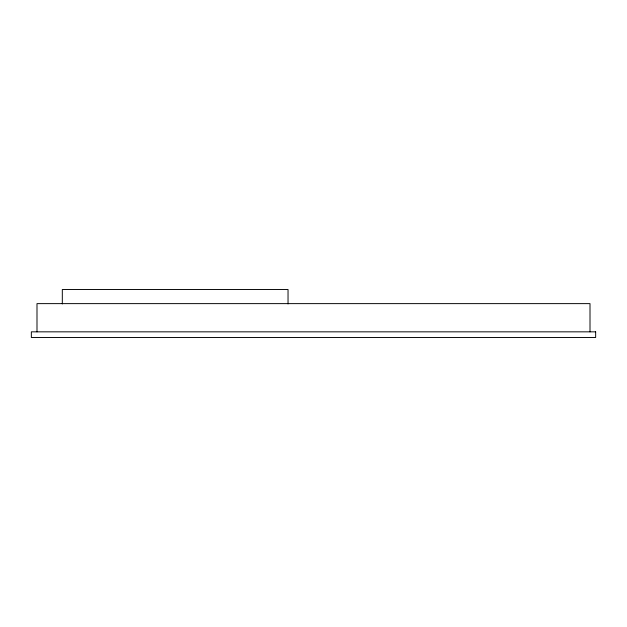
<?xml version="1.0" encoding="UTF-8"?>
<svg xmlns="http://www.w3.org/2000/svg" width="627" height="627" viewBox="0 0 627 627"><rect width="100%" height="100%" fill="white"/><g stroke="black" fill="none" stroke-linecap="round" stroke-linejoin="round"><path stroke-width="0.94" d="M590.007 331.84L590.007 303.625L36.993 303.625L36.993 331.84M288.036 303.946L288.036 289.517L62.316 289.517L62.316 303.946M595.65 331.84L31.35 331.84L31.35 337.483L595.65 337.483L595.65 331.84"/></g></svg>
